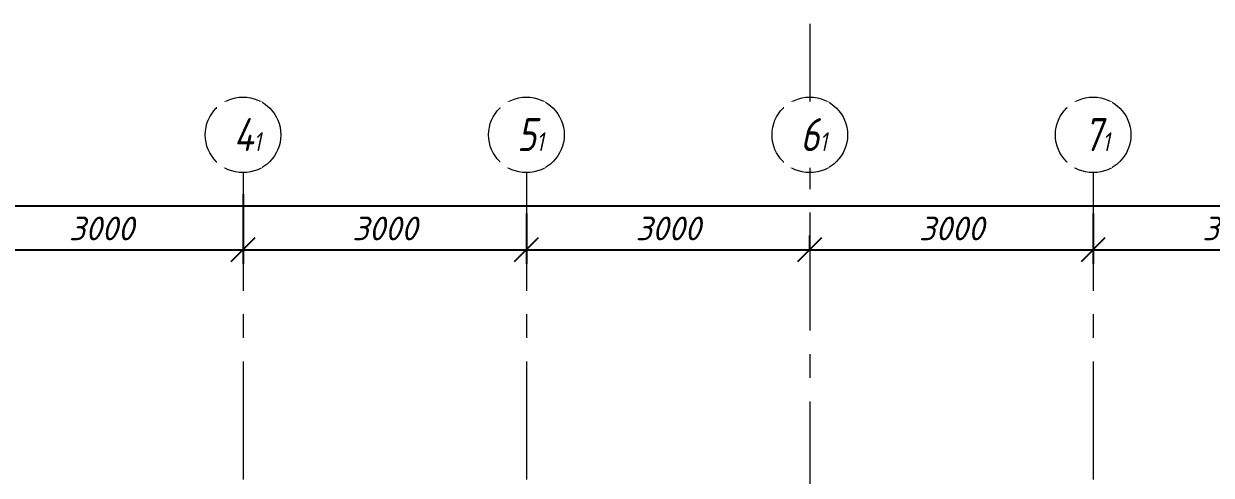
# Model space of a CAD drawing. Header units: millimetres. Extents: x -8417289 to 9420486, y -51311 to 166017.
# Drawn here: x -211555 to -198984, y 131159 to 135940 of the extents above; entities that cross this region are included whole.
import ezdxf

# ---------------------------------------------------------------- set-up
doc = ezdxf.new("R2010")
doc.units = ezdxf.units.MM
doc.linetypes.add('CENTER', pattern=[2, 1.25, -0.25, 0.25, -0.25])
doc.layers.get('Defpoints').update_dxf_attribs({"color": 6})
doc.layers.add('АР_Оси', color=193, linetype='Continuous', lineweight=9)
doc.layers.add('АР_Оси размеры', color=164, linetype='Continuous', lineweight=9)
doc.styles.add('ISOCPEUR', font='isocpeui.ttf', dxfattribs={"height": 250})
doc.styles.add('ГОСТ 2.304', font='', dxfattribs={"width": 0.7})
doc.styles.get('ГОСТ 2.304').set_extended_font_data('ISOCPEUR')
doc.dimstyles.new('СПДС', dxfattribs={"dimscale": 100, "dimtxt": 2.5, "dimasz": 2.5, "dimexe": 1.5, "dimexo": 0, "dimgap": 1, "dimtad": 1, "dimdec": 0, "dimrnd": 1, "dimtxsty": 'ГОСТ 2.304', "dimblk": 'OBLIQUE', "dimcen": 2.5, "dimdle": 1.5, "dimadec": 0, "dimazin": 2, "dimtfac": 0.75, "dimtdec": 0, "dimtmove": 1, "dimatfit": 3, "dimfxl": 1, "dimtolj": 1, "dimarcsym": 1})

# ---------------------------------------------------------------- blocks, each defined once
blk = doc.blocks.new('_Oblique')
at = {"color": 8, "linetype": 'ByBlock', "lineweight": -2}
blk.add_line((-0.5, -0.5), (0.5, 0.5), dxfattribs=at)
blk = doc.blocks.new('*D823')
at = {"layer": 'Defpoints', "color": 0, "ltscale": 100, "transparency": 16777216}
for p in [(-212234, 134516), (-209234, 134134), (-209234, 133547)]:
    blk.add_point(p, dxfattribs=at)
at = {"layer": 'АР_Оси размеры', "color": 8, "lineweight": -2, "ltscale": 100, "transparency": 16777216}
for p, q in [((-212234, 134516), (-212234, 133397)), ((-209234, 134134), (-209234, 133397)), ((-212384, 133547), (-209084, 133547))]:
    blk.add_line(p, q, dxfattribs=at)
at = {"layer": 'АР_Оси размеры', "color": 8, "lineweight": -2, "ltscale": 100, "transparency": 16777216, "xscale": 250, "yscale": 250, "zscale": 250, "rotation": 180}
blk.add_blockref('_Oblique', (-212234, 133547), dxfattribs=at)
at = {"layer": 'АР_Оси размеры', "color": 8, "lineweight": -2, "ltscale": 100, "transparency": 16777216, "xscale": 250, "yscale": 250, "zscale": 250}
blk.add_blockref('_Oblique', (-209234, 133547), dxfattribs=at)
at = {"layer": 'АР_Оси размеры', "color": 8, "ltscale": 100, "transparency": 16777216, "insert": (-210734, 133772), "char_height": 250, "attachment_point": 5, "style": 'ISOCPEUR'}
blk.add_mtext('\\A1;3000', dxfattribs=at)
blk = doc.blocks.new('*D824')
at = {"layer": 'Defpoints', "color": 0, "ltscale": 100, "transparency": 16777216}
for p in [(-209234, 134134), (-206234, 133929), (-206234, 133547)]:
    blk.add_point(p, dxfattribs=at)
at = {"layer": 'АР_Оси размеры', "color": 8, "lineweight": -2, "ltscale": 100, "transparency": 16777216}
for p, q in [((-209234, 134134), (-209234, 133397)), ((-206234, 133929), (-206234, 133397)), ((-209384, 133547), (-206084, 133547))]:
    blk.add_line(p, q, dxfattribs=at)
at = {"layer": 'АР_Оси размеры', "color": 8, "lineweight": -2, "ltscale": 100, "transparency": 16777216, "xscale": 250, "yscale": 250, "zscale": 250, "rotation": 180}
blk.add_blockref('_Oblique', (-209234, 133547), dxfattribs=at)
at = {"layer": 'АР_Оси размеры', "color": 8, "lineweight": -2, "ltscale": 100, "transparency": 16777216, "xscale": 250, "yscale": 250, "zscale": 250}
blk.add_blockref('_Oblique', (-206234, 133547), dxfattribs=at)
at = {"layer": 'АР_Оси размеры', "color": 8, "ltscale": 100, "transparency": 16777216, "insert": (-207734, 133772), "char_height": 250, "attachment_point": 5, "style": 'ISOCPEUR'}
blk.add_mtext('\\A1;3000', dxfattribs=at)
blk = doc.blocks.new('*D825')
at = {"layer": 'Defpoints', "color": 0, "ltscale": 100, "transparency": 16777216}
for p in [(-206234, 133929), (-203234, 133547), (-203234, 133547)]:
    blk.add_point(p, dxfattribs=at)
at = {"layer": 'АР_Оси размеры', "color": 8, "lineweight": -2, "ltscale": 100, "transparency": 16777216}
for p, q in [((-206234, 133929), (-206234, 133397)), ((-203234, 133547), (-203234, 133697)), ((-206384, 133547), (-203084, 133547))]:
    blk.add_line(p, q, dxfattribs=at)
at = {"layer": 'АР_Оси размеры', "color": 8, "lineweight": -2, "ltscale": 100, "transparency": 16777216, "xscale": 250, "yscale": 250, "zscale": 250, "rotation": 180}
blk.add_blockref('_Oblique', (-206234, 133547), dxfattribs=at)
at = {"layer": 'АР_Оси размеры', "color": 8, "lineweight": -2, "ltscale": 100, "transparency": 16777216, "xscale": 250, "yscale": 250, "zscale": 250}
blk.add_blockref('_Oblique', (-203234, 133547), dxfattribs=at)
at = {"layer": 'АР_Оси размеры', "color": 8, "ltscale": 100, "transparency": 16777216, "insert": (-204734, 133772), "char_height": 250, "attachment_point": 5, "style": 'ISOCPEUR'}
blk.add_mtext('\\A1;3000', dxfattribs=at)
blk = doc.blocks.new('*D826')
at = {"layer": 'Defpoints', "color": 0, "ltscale": 100, "transparency": 16777216}
for p in [(-200234, 133929), (-203234, 133547), (-200234, 133547)]:
    blk.add_point(p, dxfattribs=at)
at = {"layer": 'АР_Оси размеры', "color": 8, "lineweight": -2, "ltscale": 100, "transparency": 16777216}
for p, q in [((-200234, 133929), (-200234, 133397)), ((-203234, 133547), (-203234, 133697)), ((-203384, 133547), (-200084, 133547))]:
    blk.add_line(p, q, dxfattribs=at)
at = {"layer": 'АР_Оси размеры', "color": 8, "lineweight": -2, "ltscale": 100, "transparency": 16777216, "xscale": 250, "yscale": 250, "zscale": 250, "rotation": 180}
blk.add_blockref('_Oblique', (-203234, 133547), dxfattribs=at)
at = {"layer": 'АР_Оси размеры', "color": 8, "lineweight": -2, "ltscale": 100, "transparency": 16777216, "xscale": 250, "yscale": 250, "zscale": 250}
blk.add_blockref('_Oblique', (-200234, 133547), dxfattribs=at)
at = {"layer": 'АР_Оси размеры', "color": 8, "ltscale": 100, "transparency": 16777216, "insert": (-201734, 133772), "char_height": 250, "attachment_point": 5, "style": 'ISOCPEUR'}
blk.add_mtext('\\A1;3000', dxfattribs=at)
blk = doc.blocks.new('*D827')
at = {"layer": 'Defpoints', "color": 0, "ltscale": 100, "transparency": 16777216}
for p in [(-200234, 133929), (-197234, 133923), (-197234, 133547)]:
    blk.add_point(p, dxfattribs=at)
at = {"layer": 'АР_Оси размеры', "color": 8, "lineweight": -2, "ltscale": 100, "transparency": 16777216}
for p, q in [((-200234, 133929), (-200234, 133397)), ((-197234, 133923), (-197234, 133397)), ((-200384, 133547), (-197084, 133547))]:
    blk.add_line(p, q, dxfattribs=at)
at = {"layer": 'АР_Оси размеры', "color": 8, "lineweight": -2, "ltscale": 100, "transparency": 16777216, "xscale": 250, "yscale": 250, "zscale": 250, "rotation": 180}
blk.add_blockref('_Oblique', (-200234, 133547), dxfattribs=at)
at = {"layer": 'АР_Оси размеры', "color": 8, "lineweight": -2, "ltscale": 100, "transparency": 16777216, "xscale": 250, "yscale": 250, "zscale": 250}
blk.add_blockref('_Oblique', (-197234, 133547), dxfattribs=at)
at = {"layer": 'АР_Оси размеры', "color": 8, "ltscale": 100, "transparency": 16777216, "insert": (-198734, 133772), "char_height": 250, "attachment_point": 5, "style": 'ISOCPEUR'}
blk.add_mtext('\\A1;3000', dxfattribs=at)
blk = doc.blocks.new('*D816')
at = {"layer": 'Defpoints', "color": 0, "ltscale": 100, "transparency": 16777216}
for p in [(-218234, 134013), (-154724, 134013), (-154724, 134013)]:
    blk.add_point(p, dxfattribs=at)
at = {"layer": 'АР_Оси размеры', "color": 8, "lineweight": -2, "ltscale": 100, "transparency": 16777216}
for p, q in [((-218234, 134013), (-218234, 134163)), ((-154724, 134013), (-154724, 134163)), ((-218384, 134013), (-154574, 134013))]:
    blk.add_line(p, q, dxfattribs=at)
at = {"layer": 'АР_Оси размеры', "color": 8, "lineweight": -2, "ltscale": 100, "transparency": 16777216, "xscale": 250, "yscale": 250, "zscale": 250, "rotation": 180}
blk.add_blockref('_Oblique', (-218234, 134013), dxfattribs=at)
at = {"layer": 'АР_Оси размеры', "color": 8, "lineweight": -2, "ltscale": 100, "transparency": 16777216, "xscale": 250, "yscale": 250, "zscale": 250}
blk.add_blockref('_Oblique', (-154724, 134013), dxfattribs=at)
at = {"layer": 'АР_Оси размеры', "color": 8, "ltscale": 100, "transparency": 16777216, "insert": (-186479, 134238), "char_height": 250, "attachment_point": 5, "style": 'ISOCPEUR'}
blk.add_mtext('\\A1;63510', dxfattribs=at)

msp = doc.modelspace()

# ---------------------------------------------------------------- linework, layer by layer
at = {"layer": 'АР_Оси', "color": 8, "linetype": 'CENTER', "ltscale": 1000}
for p, q in [((-203233.82, 135939.87), (-203233.82, 80207.53)), ((-209233.92, 134363.15), (-209233.92, 78630.8)), ((-206233.92, 134363.15), (-206233.92, 78630.8)), ((-200233.92, 134363.15), (-200233.92, 78630.8))]:
    msp.add_line(p, q, dxfattribs=at)
at = {"layer": 'АР_Оси', "color": 8, "ltscale": 0.5}
for centre in [(-209233.92, 134763.15), (-206233.92, 134763.15), (-203233.92, 134763.15), (-200233.92, 134763.15)]:
    msp.add_circle(centre, 400, dxfattribs=at)

# ---------------------------------------------------------------- dimensions: what is measured, and where the dimension line sits
at = {"layer": 'АР_Оси размеры', "color": 8, "ltscale": 100}
for base, p1, p2, picture, middle in [((-206233.92, 133546.65), (-209233.92, 134134.4), (-206233.92, 133928.69), '*D824', (-207733.92, 133771.65)), ((-203233.92, 133546.65), (-206233.92, 133928.69), (-203233.92, 133546.65), '*D825', (-204733.92, 133771.65)), ((-200233.92, 133546.65), (-203233.92, 133546.65), (-200233.92, 133928.69), '*D826', (-201733.92, 133771.65)), ((-197233.92, 133546.65), (-200233.92, 133928.69), (-197233.92, 133922.94), '*D827', (-198733.92, 133771.65))]:
    dim = msp.add_linear_dim(base=base, p1=p1, p2=p2, dimstyle='СПДС', override={"dimtxsty": 'ISOCPEUR', "dimclrd": 8, "dimclre": 8, "dimclrt": 8}, dxfattribs=at)
    dim.commit()
    dim.dimension.update_dxf_attribs({"geometry": picture, "text_midpoint": middle})

# ---------------------------------------------------------------- next in the draw order: texts
at = {"layer": 'АР_Оси', "color": 8, "char_height": 350, "width": 123.8671, "attachment_point": 1, "line_spacing_factor": 1.149209, "style": 'ISOCPEUR', "bg_fill": 2}
for s, insert in [('{\\W0.8;4\\H0.57143x;1}', (-209333.74, 134940.93)), ('{\\W0.8;5\\H0.57143x;1}', (-206333.74, 134940.93)), ('{\\W0.8;6\\H0.57143x;1}', (-203333.74, 134940.93)), ('{\\W0.8;7\\H0.57143x;1}', (-200333.74, 134940.93))]:
    msp.add_mtext(s, dxfattribs=dict(at, insert=insert))

# ---------------------------------------------------------------- next in the draw order: dimensions: what is measured, and where the dimension line sits
at = {"layer": 'АР_Оси размеры', "color": 8, "ltscale": 100}
for base, p1, p2, picture, middle in [((-209233.92, 133546.65), (-212233.92, 134516.43), (-209233.92, 134134.4), '*D823', (-210733.92, 133771.65)), ((-154723.92, 134013.15), (-218233.92, 134013.15), (-154723.92, 134013.15), '*D816', (-186478.92, 134238.15))]:
    dim = msp.add_linear_dim(base=base, p1=p1, p2=p2, dimstyle='СПДС', override={"dimtxsty": 'ISOCPEUR', "dimclrd": 8, "dimclre": 8, "dimclrt": 8}, dxfattribs=at)
    dim.commit()
    dim.dimension.update_dxf_attribs({"geometry": picture, "text_midpoint": middle})

doc.saveas('drawing.dxf')
